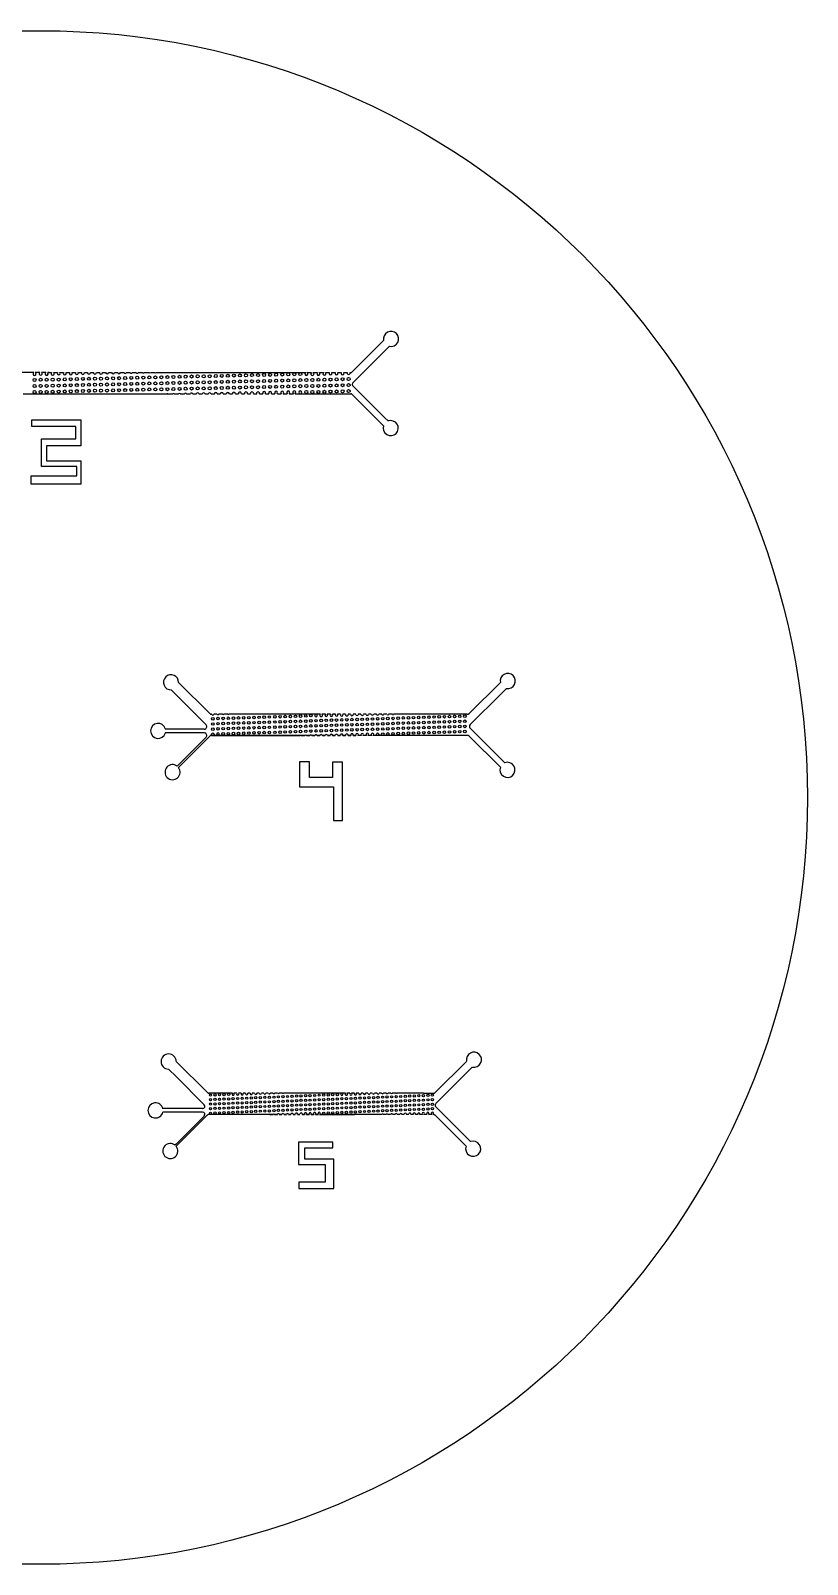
# Model space of a CAD drawing. Header units: millimetres. Extents: x -179 to -77, y -49 to 52.
# Drawn here: x -128.6 to -77.2, y -49.5 to 52.1 of the extents above; entities that cross this region are included whole.
import ezdxf

# ---------------------------------------------------------------- set-up
doc = ezdxf.new("R2010")
doc.units = ezdxf.units.MM
doc.header["$MEASUREMENT"] = 0

msp = doc.modelspace()

# ---------------------------------------------------------------- linework, layer by layer
for p, q in [((-107.37, 29.52), (-105.27, 31.61)), ((-107.33, 28.79), (-105.21, 30.91)), ((-105.21, 30.91), (-104.89, 31.23)), ((-128.43, 29.49), (-137.96, 29.49)), ((-128.04, 29.49), (-128.35, 29.49)), ((-127.65, 29.49), (-127.93, 29.49)), ((-127.43, 29.49), (-127.52, 29.49)), ((-127.52, 29.49), (-127.49, 29.49)), ((-127.43, 29.49), (-127.26, 29.49)), ((-127.11, 29.49), (-126.87, 29.49)), ((-126.71, 29.49), (-126.48, 29.49)), ((-126.3, 29.49), (-126.08, 29.49)), ((-125.9, 29.49), (-125.68, 29.49)), ((-125.49, 29.49), (-125.29, 29.49)), ((-125.09, 29.49), (-124.89, 29.49)), ((-124.69, 29.49), (-124.49, 29.49)), ((-124.29, 29.49), (-124.09, 29.49)), ((-123.89, 29.49), (-123.69, 29.49)), ((-123.49, 29.49), (-123.29, 29.49)), ((-123.09, 29.49), (-122.88, 29.49)), ((-122.69, 29.49), (-122.48, 29.49)), ((-122.3, 29.49), (-122.07, 29.49)), ((-121.9, 29.49), (-121.67, 29.49)), ((-121.51, 29.49), (-121.43, 29.49)), ((-121.43, 29.49), (-121.26, 29.49)), ((-121.11, 29.49), (-120.85, 29.49)), ((-120.72, 29.49), (-120.44, 29.49)), ((-120.34, 29.49), (-120.02, 29.49)), ((-119.95, 29.49), (-110.42, 29.49)), ((-110.35, 29.49), (-110.04, 29.49)), ((-109.93, 29.49), (-109.65, 29.49)), ((-109.52, 29.49), (-109.26, 29.49)), ((-109.11, 29.49), (-108.87, 29.49)), ((-108.71, 29.49), (-108.48, 29.49)), ((-108.3, 29.49), (-108.08, 29.49)), ((-107.9, 29.49), (-107.68, 29.49)), ((-107.49, 29.49), (-107.43, 29.49)), ((-107.33, 28.64), (-105.21, 26.52)), ((-129.14, 28.09), (-127.43, 28.09)), ((-127.43, 28.09), (-121.43, 28.09)), ((-121.43, 28.09), (-119.24, 28.09)), ((-119.14, 28.09), (-118.85, 28.09)), ((-118.73, 28.09), (-118.46, 28.09)), ((-118.32, 28.09), (-118.07, 28.09)), ((-117.91, 28.09), (-117.67, 28.09)), ((-117.5, 28.09), (-117.28, 28.09)), ((-117.1, 28.09), (-116.88, 28.09)), ((-116.69, 28.09), (-116.48, 28.09)), ((-116.29, 28.09), (-116.09, 28.09)), ((-115.89, 28.09), (-115.69, 28.09)), ((-115.49, 28.09), (-115.29, 28.09)), ((-115.09, 28.09), (-114.89, 28.09)), ((-114.69, 28.09), (-114.49, 28.09)), ((-114.29, 28.09), (-114.08, 28.09)), ((-113.89, 28.09), (-113.68, 28.09)), ((-113.49, 28.09), (-113.28, 28.09)), ((-113.1, 28.09), (-112.87, 28.09)), ((-112.7, 28.09), (-112.47, 28.09)), ((-112.31, 28.09), (-112.06, 28.09)), ((-111.92, 28.09), (-111.65, 28.09)), ((-111.53, 28.09), (-111.23, 28.09)), ((-111.14, 28.09), (-107.43, 28.09)), ((-107.37, 28.06), (-105.28, 25.97)), ((-105.21, 26.52), (-104.96, 26.28)), ((-96.56, 9.15), (-96.56, 9.15)), ((-118.86, 7.99), (-119.34, 8.47)), ((-116.79, 6.9), (-118.85, 8.96)), ((-99.61, 6.9), (-97.54, 8.96)), ((-99.54, 6.17), (-97.54, 8.17)), ((-97.54, 8.17), (-97.14, 8.57)), ((-97.14, 8.57), (-97.14, 8.57)), ((-117.03, 6.16), (-118.86, 7.99)), ((-116.65, 6.85), (-116.67, 6.85)), ((-116.31, 6.85), (-116.51, 6.85)), ((-115.95, 6.85), (-116.18, 6.85)), ((-115.6, 6.85), (-115.85, 6.85)), ((-109.77, 6.85), (-115.53, 6.85)), ((-109.46, 6.85), (-109.73, 6.85)), ((-109.13, 6.85), (-109.37, 6.85)), ((-108.8, 6.85), (-109.01, 6.85)), ((-108.47, 6.85), (-108.66, 6.85)), ((-108.13, 6.85), (-108.32, 6.85)), ((-107.8, 6.85), (-107.97, 6.85)), ((-107.46, 6.85), (-107.63, 6.85)), ((-107.12, 6.85), (-107.29, 6.85)), ((-106.78, 6.85), (-106.95, 6.85)), ((-106.43, 6.85), (-106.61, 6.85)), ((-106.09, 6.85), (-106.27, 6.85)), ((-105.74, 6.85), (-105.93, 6.85)), ((-105.4, 6.85), (-105.6, 6.85)), ((-105.05, 6.85), (-105.27, 6.85)), ((-104.69, 6.85), (-104.94, 6.85)), ((-99.73, 6.85), (-104.62, 6.85)), ((-117.15, 5.87), (-119.73, 5.87)), ((-117.15, 5.62), (-119.73, 5.62)), ((-116.79, 5.4), (-118.86, 3.33)), ((-117.03, 5.33), (-118.86, 3.5)), ((-116.67, 5.45), (-111.12, 5.45)), ((-111.12, 5.45), (-116.67, 5.45)), ((-110.81, 5.45), (-111.1, 5.45)), ((-111.1, 5.45), (-110.81, 5.45)), ((-110.73, 5.45), (-110.49, 5.45)), ((-110.49, 5.45), (-110.73, 5.45)), ((-110.38, 5.45), (-110.16, 5.45)), ((-110.16, 5.45), (-110.38, 5.45)), ((-109.83, 5.45), (-110.03, 5.45)), ((-110.03, 5.45), (-109.83, 5.45)), ((-109.49, 5.45), (-109.68, 5.45)), ((-109.68, 5.45), (-109.49, 5.45)), ((-109.15, 5.45), (-109.33, 5.45)), ((-109.33, 5.45), (-109.15, 5.45)), ((-108.82, 5.45), (-108.99, 5.45)), ((-108.99, 5.45), (-108.82, 5.45)), ((-108.48, 5.45), (-108.65, 5.45)), ((-108.65, 5.45), (-108.48, 5.45)), ((-108.14, 5.45), (-108.31, 5.45)), ((-108.31, 5.45), (-108.14, 5.45)), ((-107.79, 5.45), (-107.97, 5.45)), ((-107.97, 5.45), (-107.79, 5.45)), ((-107.45, 5.45), (-107.63, 5.45)), ((-107.63, 5.45), (-107.45, 5.45)), ((-107.11, 5.45), (-107.29, 5.45)), ((-107.29, 5.45), (-107.11, 5.45)), ((-106.76, 5.45), (-106.96, 5.45)), ((-106.41, 5.45), (-106.63, 5.45)), ((-106.05, 5.45), (-106.3, 5.45)), ((-99.93, 5.45), (-105.97, 5.45)), ((-99.73, 5.45), (-99.85, 5.45)), ((-99.61, 5.4), (-97.54, 3.34)), ((-99.54, 5.93), (-97.54, 3.93)), ((-118.86, 3.5), (-118.94, 3.42)), ((-110.18, 3.71), (-110.85, 3.71)), ((-110.85, 3.71), (-110.85, 3.62)), ((-110.85, 3.69), (-110.85, 2.05)), ((-110.18, 2.66), (-110.18, 3.71)), ((-108, 3.69), (-108.65, 3.69)), ((-108.65, 3.69), (-108.65, 2.66)), ((-108, -0.19), (-108, 3.69)), ((-97.54, 3.93), (-97.24, 3.64)), ((-110.85, 2.05), (-108.59, 2.05)), ((-108.65, 2.66), (-110.18, 2.66)), ((-108.59, 2.05), (-108.59, -0.19)), ((-108.59, -0.19), (-108, -0.19)), ((-116.94, -18.21), (-119.01, -16.14)), ((-101.85, -18.21), (-99.78, -16.14)), ((-119.02, -17.15), (-119.52, -16.65)), ((-117.16, -19.02), (-119.02, -17.15)), ((-101.82, -18.94), (-99.8, -16.93)), ((-99.8, -16.93), (-99.4, -16.52)), ((-115.28, -18.25), (-116.84, -18.25)), ((-115.28, -18.25), (-116.84, -18.25)), ((-115, -18.25), (-115.2, -18.25)), ((-115, -18.25), (-115.2, -18.25)), ((-114.71, -18.25), (-114.89, -18.25)), ((-114.71, -18.25), (-114.89, -18.25)), ((-114.41, -18.25), (-114.58, -18.25)), ((-114.41, -18.25), (-114.58, -18.25)), ((-114.12, -18.25), (-114.27, -18.25)), ((-114.12, -18.25), (-114.27, -18.25)), ((-113.82, -18.25), (-113.97, -18.25)), ((-113.82, -18.25), (-113.97, -18.25)), ((-113.52, -18.25), (-113.67, -18.25)), ((-113.52, -18.25), (-113.67, -18.25)), ((-113.21, -18.25), (-113.37, -18.25)), ((-113.21, -18.25), (-113.37, -18.25)), ((-112.91, -18.25), (-113.07, -18.25)), ((-112.91, -18.25), (-113.07, -18.25)), ((-112.6, -18.25), (-112.77, -18.25)), ((-112.6, -18.25), (-112.77, -18.25)), ((-112.29, -18.25), (-112.48, -18.25)), ((-112.29, -18.25), (-112.48, -18.25)), ((-111.97, -18.25), (-112.19, -18.25)), ((-111.97, -18.25), (-112.19, -18.25)), ((-108.06, -18.25), (-111.91, -18.25)), ((-108.06, -18.25), (-111.91, -18.25)), ((-107.79, -18.25), (-108.03, -18.25)), ((-107.79, -18.25), (-108.03, -18.25)), ((-107.5, -18.25), (-107.7, -18.25)), ((-107.5, -18.25), (-107.7, -18.25)), ((-107.21, -18.25), (-107.39, -18.25)), ((-107.21, -18.25), (-107.39, -18.25)), ((-106.91, -18.25), (-107.08, -18.25)), ((-106.91, -18.25), (-107.08, -18.25)), ((-106.62, -18.25), (-106.77, -18.25)), ((-106.62, -18.25), (-106.77, -18.25)), ((-106.32, -18.25), (-106.47, -18.25)), ((-106.32, -18.25), (-106.47, -18.25)), ((-106.02, -18.25), (-106.17, -18.25)), ((-106.02, -18.25), (-106.17, -18.25)), ((-105.71, -18.25), (-105.87, -18.25)), ((-105.71, -18.25), (-105.87, -18.25)), ((-105.41, -18.25), (-105.57, -18.25)), ((-105.41, -18.25), (-105.57, -18.25)), ((-105.1, -18.25), (-105.28, -18.25)), ((-105.1, -18.25), (-105.28, -18.25)), ((-104.79, -18.25), (-104.98, -18.25)), ((-104.79, -18.25), (-104.98, -18.25)), ((-104.46, -18.25), (-104.7, -18.25)), ((-104.46, -18.25), (-104.7, -18.25)), ((-102.64, -18.25), (-104.42, -18.25)), ((-102.64, -18.25), (-101.96, -18.25)), ((-101.85, -18.21), (-101.85, -18.21)), ((-117.26, -19.27), (-119.89, -19.27)), ((-101.82, -19.16), (-99.8, -21.17)), ((-117.26, -19.5), (-119.89, -19.5)), ((-117.16, -19.76), (-119.02, -21.62)), ((-116.94, -19.69), (-119.01, -21.76)), ((-112.88, -19.65), (-116.84, -19.65)), ((-112.81, -19.65), (-112.59, -19.65)), ((-112.59, -19.65), (-112.81, -19.65)), ((-112.3, -19.65), (-112.49, -19.65)), ((-112.49, -19.65), (-112.3, -19.65)), ((-112.18, -19.65), (-112.01, -19.65)), ((-112.01, -19.65), (-112.18, -19.65)), ((-111.87, -19.65), (-111.71, -19.65)), ((-111.71, -19.65), (-111.87, -19.65)), ((-111.57, -19.65), (-111.42, -19.65)), ((-111.42, -19.65), (-111.57, -19.65)), ((-111.27, -19.65), (-111.12, -19.65)), ((-111.12, -19.65), (-111.27, -19.65)), ((-110.97, -19.65), (-110.82, -19.65)), ((-110.82, -19.65), (-110.97, -19.65)), ((-110.67, -19.65), (-110.51, -19.65)), ((-110.51, -19.65), (-110.67, -19.65)), ((-110.37, -19.65), (-110.2, -19.65)), ((-110.2, -19.65), (-110.37, -19.65)), ((-110.08, -19.65), (-109.89, -19.65)), ((-109.89, -19.65), (-110.08, -19.65)), ((-109.79, -19.65), (-109.58, -19.65)), ((-109.58, -19.65), (-109.79, -19.65)), ((-105.38, -19.65), (-109.51, -19.65)), ((-109.51, -19.65), (-107.17, -19.65)), ((-105.1, -19.65), (-105.3, -19.65)), ((-104.81, -19.65), (-104.99, -19.65)), ((-104.51, -19.65), (-104.68, -19.65)), ((-104.22, -19.65), (-104.37, -19.65)), ((-103.92, -19.65), (-104.07, -19.65)), ((-103.62, -19.65), (-103.77, -19.65)), ((-103.31, -19.65), (-103.47, -19.65)), ((-103.01, -19.65), (-103.17, -19.65)), ((-102.7, -19.65), (-102.87, -19.65)), ((-102.7, -19.65), (-102.87, -19.65)), ((-102.39, -19.65), (-102.58, -19.65)), ((-102.07, -19.65), (-102.29, -19.65)), ((-102.01, -19.65), (-101.99, -19.65)), ((-101.88, -19.69), (-99.81, -21.76)), ((-101.88, -19.69), (-101.88, -19.69)), ((-99.8, -21.17), (-99.51, -21.46)), ((-119.02, -21.62), (-119.09, -21.69)), ((-108.63, -21.49), (-110.91, -21.49)), ((-110.91, -21.49), (-110.91, -22.97)), ((-110.49, -22.62), (-110.49, -21.87)), ((-110.49, -21.87), (-108.63, -21.87)), ((-108.63, -21.87), (-108.63, -21.49)), ((-110.91, -22.97), (-109.15, -22.97)), ((-108.57, -22.62), (-110.49, -22.62)), ((-109.15, -22.97), (-109.15, -24.15)), ((-108.57, -24.57), (-108.57, -22.62)), ((-109.15, -24.15), (-110.89, -24.15)), ((-110.89, -24.15), (-110.89, -24.57)), ((-110.89, -24.57), (-108.57, -24.57))]:
    msp.add_line(p, q)
msp.add_lwpolyline([(-128.58, 26.35), (-125.32, 26.35), (-125.32, 24.63), (-127.6, 24.63), (-127.6, 23.65), (-125.33, 23.65), (-125.33, 22.1), (-128.61, 22.1), (-128.61, 22.64), (-125.6, 22.64), (-125.6, 23.26), (-127.94, 23.26), (-127.94, 25.09), (-125.66, 25.09), (-125.66, 25.92), (-128.58, 25.92), (-128.58, 26.35)])
for centre, radius in [((-128.01, 1.34), 50.8), ((-111.59, 29.37), 0.1), ((-111.19, 29.38), 0.1), ((-110.79, 29.39), 0.1), ((-128.39, 29), 0.1), ((-128.39, 28.6), 0.1), ((-127.99, 29.01), 0.1), ((-127.99, 28.61), 0.1), ((-127.59, 29.01), 0.1), ((-127.59, 28.61), 0.1), ((-127.19, 29.02), 0.1), ((-127.19, 28.62), 0.1), ((-126.79, 29.03), 0.1), ((-126.79, 28.63), 0.1), ((-126.39, 29.04), 0.1), ((-126.39, 28.64), 0.1), ((-125.99, 29.05), 0.1), ((-125.99, 28.65), 0.1), ((-125.59, 29.06), 0.1), ((-125.59, 28.66), 0.1), ((-125.19, 29.07), 0.1), ((-125.19, 28.67), 0.1), ((-124.79, 29.08), 0.1), ((-124.79, 28.68), 0.1), ((-124.39, 29.09), 0.1), ((-124.39, 28.69), 0.1), ((-123.99, 29.09), 0.1), ((-123.99, 28.69), 0.1), ((-123.59, 29.1), 0.1), ((-123.59, 28.7), 0.1), ((-123.19, 29.11), 0.1), ((-123.19, 28.71), 0.1), ((-122.79, 29.12), 0.1), ((-122.79, 28.72), 0.1), ((-122.39, 29.13), 0.1), ((-122.39, 28.73), 0.1), ((-121.99, 29.14), 0.1), ((-121.99, 28.74), 0.1), ((-121.59, 29.15), 0.1), ((-121.59, 28.75), 0.1), ((-121.59, 28.75), 0.1), ((-121.19, 29.16), 0.1), ((-121.19, 28.76), 0.1), ((-121.19, 28.36), 0.1), ((-120.79, 29.17), 0.1), ((-120.79, 28.77), 0.1), ((-120.79, 28.37), 0.1), ((-120.39, 29.17), 0.1), ((-120.39, 28.77), 0.1), ((-120.39, 28.37), 0.1), ((-119.99, 29.18), 0.1), ((-119.99, 28.78), 0.1), ((-119.99, 28.38), 0.1), ((-119.59, 29.19), 0.1), ((-119.59, 29.19), 0.1), ((-119.59, 28.79), 0.1), ((-119.59, 28.79), 0.1), ((-119.59, 28.39), 0.1), ((-119.59, 28.39), 0.1), ((-119.19, 29.2), 0.1), ((-119.19, 28.8), 0.1), ((-119.19, 28.4), 0.1), ((-118.79, 29.21), 0.1), ((-118.79, 28.81), 0.1), ((-118.79, 28.41), 0.1), ((-118.39, 29.22), 0.1), ((-118.39, 28.82), 0.1), ((-118.39, 28.42), 0.1), ((-117.99, 29.23), 0.1), ((-117.99, 28.83), 0.1), ((-117.99, 28.43), 0.1), ((-117.59, 29.24), 0.1), ((-117.59, 28.84), 0.1), ((-117.59, 28.44), 0.1), ((-117.19, 29.24), 0.1), ((-117.19, 28.84), 0.1), ((-117.19, 28.44), 0.1), ((-116.79, 29.25), 0.1), ((-116.79, 28.85), 0.1), ((-116.79, 28.45), 0.1), ((-116.39, 29.26), 0.1), ((-116.39, 28.86), 0.1), ((-116.39, 28.46), 0.1), ((-115.99, 29.27), 0.1), ((-115.99, 28.87), 0.1), ((-115.99, 28.47), 0.1), ((-115.59, 29.28), 0.1), ((-115.59, 28.88), 0.1), ((-115.59, 28.48), 0.1), ((-115.19, 29.29), 0.1), ((-115.19, 28.89), 0.1), ((-115.19, 28.49), 0.1), ((-114.79, 29.3), 0.1), ((-114.79, 28.9), 0.1), ((-114.79, 28.5), 0.1), ((-114.39, 29.31), 0.1), ((-114.39, 28.91), 0.1), ((-114.39, 28.51), 0.1), ((-113.99, 29.32), 0.1), ((-113.99, 28.92), 0.1), ((-113.99, 28.52), 0.1), ((-113.59, 29.32), 0.1), ((-113.59, 28.92), 0.1), ((-113.59, 28.52), 0.1), ((-113.19, 29.33), 0.1), ((-113.19, 28.93), 0.1), ((-113.19, 28.53), 0.1), ((-112.79, 29.34), 0.1), ((-112.79, 28.94), 0.1), ((-112.79, 28.54), 0.1), ((-112.39, 29.35), 0.1), ((-112.39, 28.95), 0.1), ((-112.39, 28.55), 0.1), ((-111.99, 29.36), 0.1), ((-111.99, 28.96), 0.1), ((-111.99, 28.56), 0.1), ((-111.59, 28.97), 0.1), ((-111.59, 28.57), 0.1), ((-111.19, 28.98), 0.1), ((-111.19, 28.58), 0.1), ((-110.79, 28.99), 0.1), ((-110.79, 28.59), 0.1), ((-110.39, 29), 0.1), ((-110.39, 28.6), 0.1), ((-109.99, 29), 0.1), ((-109.99, 28.6), 0.1), ((-109.59, 29.01), 0.1), ((-109.59, 28.61), 0.1), ((-109.19, 29.02), 0.1), ((-109.19, 28.62), 0.1), ((-108.79, 29.03), 0.1), ((-108.79, 28.63), 0.1), ((-108.39, 29.04), 0.1), ((-108.39, 28.64), 0.1), ((-107.99, 29.05), 0.1), ((-107.99, 28.65), 0.1), ((-107.59, 29.06), 0.1), ((-107.59, 29.06), 0.1), ((-107.59, 28.66), 0.1), ((-107.59, 28.66), 0.1), ((-128.39, 28.2), 0.1), ((-127.99, 28.21), 0.1), ((-127.59, 28.21), 0.1), ((-127.19, 28.22), 0.1), ((-126.79, 28.23), 0.1), ((-126.39, 28.24), 0.1), ((-125.99, 28.25), 0.1), ((-125.59, 28.26), 0.1), ((-125.19, 28.27), 0.1), ((-124.79, 28.28), 0.1), ((-124.39, 28.29), 0.1), ((-123.99, 28.29), 0.1), ((-123.59, 28.3), 0.1), ((-123.19, 28.31), 0.1), ((-122.79, 28.32), 0.1), ((-122.39, 28.33), 0.1), ((-121.99, 28.34), 0.1), ((-121.59, 28.35), 0.1), ((-110.39, 28.2), 0.1), ((-109.99, 28.2), 0.1), ((-109.59, 28.21), 0.1), ((-109.19, 28.22), 0.1), ((-108.79, 28.23), 0.1), ((-108.39, 28.24), 0.1), ((-107.99, 28.25), 0.1), ((-107.59, 28.26), 0.1), ((-107.59, 28.26), 0.1), ((-116.58, 6.55), 0.085), ((-116.58, 6.21), 0.085), ((-116.24, 6.57), 0.085), ((-116.24, 6.23), 0.085), ((-115.9, 6.58), 0.085), ((-115.9, 6.24), 0.085), ((-115.56, 6.59), 0.085), ((-115.56, 6.25), 0.085), ((-115.22, 6.6), 0.085), ((-115.22, 6.26), 0.085), ((-114.88, 6.61), 0.085), ((-114.88, 6.27), 0.085), ((-114.54, 6.62), 0.085), ((-114.54, 6.28), 0.085), ((-114.2, 6.63), 0.085), ((-114.2, 6.29), 0.085), ((-113.86, 6.64), 0.085), ((-113.86, 6.3), 0.085), ((-113.52, 6.65), 0.085), ((-113.52, 6.31), 0.085), ((-113.18, 6.66), 0.085), ((-113.18, 6.32), 0.085), ((-112.84, 6.67), 0.085), ((-112.84, 6.33), 0.085), ((-112.47, 6.68), 0.085), ((-112.47, 6.34), 0.085), ((-112.13, 6.69), 0.085), ((-112.13, 6.35), 0.085), ((-112.13, 6.01), 0.085), ((-111.79, 6.7), 0.085), ((-111.79, 6.36), 0.085), ((-111.79, 6.02), 0.085), ((-111.45, 6.71), 0.085), ((-111.45, 6.37), 0.085), ((-111.45, 6.03), 0.085), ((-111.11, 6.72), 0.085), ((-111.11, 6.38), 0.085), ((-111.11, 6.04), 0.085), ((-110.77, 6.73), 0.085), ((-110.77, 6.39), 0.085), ((-110.77, 6.05), 0.085), ((-110.43, 6.74), 0.085), ((-110.43, 6.4), 0.085), ((-110.43, 6.06), 0.085), ((-110.09, 6.76), 0.085), ((-110.09, 6.42), 0.085), ((-110.09, 6.08), 0.085), ((-109.75, 6.43), 0.085), ((-109.75, 6.09), 0.085), ((-109.41, 6.44), 0.085), ((-109.41, 6.1), 0.085), ((-109.07, 6.45), 0.085), ((-109.07, 6.11), 0.085), ((-108.73, 6.46), 0.085), ((-108.73, 6.12), 0.085), ((-108.39, 6.47), 0.085), ((-108.39, 6.13), 0.085), ((-108.05, 6.48), 0.085), ((-108.05, 6.14), 0.085), ((-107.71, 6.49), 0.085), ((-107.71, 6.15), 0.085), ((-107.37, 6.5), 0.085), ((-107.37, 6.16), 0.085), ((-107.03, 6.51), 0.085), ((-107.03, 6.17), 0.085), ((-106.69, 6.52), 0.085), ((-106.69, 6.18), 0.085), ((-106.35, 6.53), 0.085), ((-106.35, 6.19), 0.085), ((-106.01, 6.54), 0.085), ((-106.01, 6.2), 0.085), ((-105.67, 6.55), 0.085), ((-105.67, 6.21), 0.085), ((-105.33, 6.56), 0.085), ((-105.33, 6.22), 0.085), ((-104.99, 6.57), 0.085), ((-104.99, 6.23), 0.085), ((-104.65, 6.58), 0.085), ((-104.65, 6.24), 0.085), ((-104.31, 6.6), 0.085), ((-104.31, 6.26), 0.085), ((-103.97, 6.61), 0.085), ((-103.97, 6.27), 0.085), ((-103.63, 6.62), 0.085), ((-103.63, 6.28), 0.085), ((-103.29, 6.63), 0.085), ((-103.29, 6.29), 0.085), ((-102.95, 6.64), 0.085), ((-102.95, 6.3), 0.085), ((-102.61, 6.65), 0.085), ((-102.61, 6.31), 0.085), ((-102.27, 6.66), 0.085), ((-102.27, 6.32), 0.085), ((-101.93, 6.67), 0.085), ((-101.93, 6.33), 0.085), ((-101.59, 6.68), 0.085), ((-101.59, 6.34), 0.085), ((-101.25, 6.69), 0.085), ((-101.25, 6.35), 0.085), ((-100.91, 6.7), 0.085), ((-100.91, 6.36), 0.085), ((-100.91, 6.02), 0.085), ((-100.57, 6.71), 0.085), ((-100.57, 6.37), 0.085), ((-100.57, 6.03), 0.085), ((-100.23, 6.72), 0.085), ((-100.23, 6.38), 0.085), ((-100.23, 6.04), 0.085), ((-99.89, 6.73), 0.085), ((-99.89, 6.39), 0.085), ((-99.89, 6.05), 0.085), ((-116.58, 5.87), 0.085), ((-116.58, 5.53), 0.085), ((-116.24, 5.89), 0.085), ((-116.24, 5.55), 0.085), ((-115.9, 5.9), 0.085), ((-115.9, 5.56), 0.085), ((-115.56, 5.91), 0.085), ((-115.56, 5.57), 0.085), ((-115.22, 5.92), 0.085), ((-115.22, 5.58), 0.085), ((-114.88, 5.93), 0.085), ((-114.88, 5.59), 0.085), ((-114.54, 5.94), 0.085), ((-114.54, 5.6), 0.085), ((-114.2, 5.95), 0.085), ((-114.2, 5.61), 0.085), ((-113.86, 5.96), 0.085), ((-113.86, 5.62), 0.085), ((-113.52, 5.97), 0.085), ((-113.52, 5.63), 0.085), ((-113.18, 5.98), 0.085), ((-113.18, 5.64), 0.085), ((-112.84, 5.99), 0.085), ((-112.84, 5.65), 0.085), ((-112.47, 6), 0.085), ((-112.47, 5.66), 0.085), ((-112.13, 5.67), 0.085), ((-111.79, 5.68), 0.085), ((-111.45, 5.69), 0.085), ((-111.11, 5.7), 0.085), ((-110.77, 5.71), 0.085), ((-110.43, 5.72), 0.085), ((-110.09, 5.74), 0.085), ((-109.75, 5.75), 0.085), ((-109.41, 5.76), 0.085), ((-109.07, 5.77), 0.085), ((-108.73, 5.78), 0.085), ((-108.39, 5.79), 0.085), ((-108.05, 5.8), 0.085), ((-107.71, 5.81), 0.085), ((-107.37, 5.82), 0.085), ((-107.03, 5.83), 0.085), ((-106.69, 5.84), 0.085), ((-106.35, 5.85), 0.085), ((-106.01, 5.86), 0.085), ((-105.67, 5.87), 0.085), ((-105.67, 5.53), 0.085), ((-105.33, 5.88), 0.085), ((-105.33, 5.54), 0.085), ((-104.99, 5.89), 0.085), ((-104.99, 5.55), 0.085), ((-104.65, 5.9), 0.085), ((-104.65, 5.56), 0.085), ((-104.31, 5.92), 0.085), ((-104.31, 5.58), 0.085), ((-103.97, 5.93), 0.085), ((-103.97, 5.59), 0.085), ((-103.63, 5.94), 0.085), ((-103.63, 5.6), 0.085), ((-103.29, 5.95), 0.085), ((-103.29, 5.61), 0.085), ((-102.95, 5.96), 0.085), ((-102.95, 5.62), 0.085), ((-102.61, 5.97), 0.085), ((-102.61, 5.63), 0.085), ((-102.27, 5.98), 0.085), ((-102.27, 5.64), 0.085), ((-101.93, 5.99), 0.085), ((-101.93, 5.65), 0.085), ((-101.59, 6), 0.085), ((-101.59, 5.66), 0.085), ((-101.25, 6.01), 0.085), ((-101.25, 5.67), 0.085), ((-100.91, 5.68), 0.085), ((-100.57, 5.69), 0.085), ((-100.23, 5.7), 0.085), ((-99.89, 5.71), 0.085), ((-116.44, -18.36), 0.075), ((-116.14, -18.35), 0.075), ((-115.84, -18.34), 0.075), ((-115.54, -18.33), 0.075), ((-108.94, -18.36), 0.075), ((-108.64, -18.35), 0.075), ((-108.34, -18.34), 0.075), ((-116.74, -18.37), 0.075), ((-116.74, -18.67), 0.075), ((-116.74, -18.97), 0.075), ((-116.74, -19.27), 0.075), ((-116.44, -18.66), 0.075), ((-116.44, -18.96), 0.075), ((-116.44, -19.26), 0.075), ((-116.14, -18.65), 0.075), ((-116.14, -18.95), 0.075), ((-116.14, -19.25), 0.075), ((-115.84, -18.64), 0.075), ((-115.84, -18.94), 0.075), ((-115.84, -19.24), 0.075), ((-115.54, -18.63), 0.075), ((-115.54, -18.93), 0.075), ((-115.54, -19.23), 0.075), ((-115.24, -18.61), 0.075), ((-115.24, -18.91), 0.075), ((-115.24, -19.21), 0.075), ((-114.94, -18.6), 0.075), ((-114.94, -18.9), 0.075), ((-114.94, -19.2), 0.075), ((-114.64, -18.59), 0.075), ((-114.64, -18.89), 0.075), ((-114.64, -19.19), 0.075), ((-114.34, -18.58), 0.075), ((-114.34, -18.88), 0.075), ((-114.34, -19.18), 0.075), ((-114.04, -18.57), 0.075), ((-114.04, -18.87), 0.075), ((-114.04, -19.17), 0.075), ((-113.74, -18.55), 0.075), ((-113.74, -18.85), 0.075), ((-113.74, -19.15), 0.075), ((-113.44, -18.54), 0.075), ((-113.44, -18.84), 0.075), ((-113.44, -19.14), 0.075), ((-113.14, -18.53), 0.075), ((-113.14, -18.83), 0.075), ((-113.14, -19.13), 0.075), ((-112.84, -18.52), 0.075), ((-112.84, -18.82), 0.075), ((-112.84, -19.12), 0.075), ((-112.54, -18.51), 0.075), ((-112.54, -18.81), 0.075), ((-112.54, -19.11), 0.075), ((-112.24, -18.49), 0.075), ((-112.24, -18.79), 0.075), ((-112.24, -19.09), 0.075), ((-111.94, -18.48), 0.075), ((-111.94, -18.78), 0.075), ((-111.94, -19.08), 0.075), ((-111.64, -18.47), 0.075), ((-111.64, -18.77), 0.075), ((-111.64, -19.07), 0.075), ((-111.64, -19.37), 0.075), ((-111.34, -18.46), 0.075), ((-111.34, -18.76), 0.075), ((-111.34, -19.06), 0.075), ((-111.34, -19.36), 0.075), ((-111.04, -18.44), 0.075), ((-111.04, -18.74), 0.075), ((-111.04, -19.04), 0.075), ((-111.04, -19.34), 0.075), ((-110.74, -18.43), 0.075), ((-110.74, -18.73), 0.075), ((-110.74, -19.03), 0.075), ((-110.74, -19.33), 0.075), ((-110.44, -18.42), 0.075), ((-110.44, -18.72), 0.075), ((-110.44, -19.02), 0.075), ((-110.44, -19.32), 0.075), ((-110.14, -18.41), 0.075), ((-110.14, -18.71), 0.075), ((-110.14, -19.01), 0.075), ((-110.14, -19.31), 0.075), ((-109.84, -18.4), 0.075), ((-109.84, -18.7), 0.075), ((-109.84, -19), 0.075), ((-109.84, -19.3), 0.075), ((-109.54, -18.38), 0.075), ((-109.54, -18.68), 0.075), ((-109.54, -18.98), 0.075), ((-109.54, -19.28), 0.075), ((-109.24, -18.37), 0.075), ((-109.24, -18.67), 0.075), ((-109.24, -18.97), 0.075), ((-109.24, -19.27), 0.075), ((-108.94, -18.66), 0.075), ((-108.94, -18.96), 0.075), ((-108.94, -19.26), 0.075), ((-108.64, -18.65), 0.075), ((-108.64, -18.95), 0.075), ((-108.64, -19.25), 0.075), ((-108.34, -18.64), 0.075), ((-108.34, -18.94), 0.075), ((-108.34, -19.24), 0.075), ((-108.04, -18.62), 0.075), ((-108.04, -18.92), 0.075), ((-108.04, -19.22), 0.075), ((-107.74, -18.61), 0.075), ((-107.74, -18.91), 0.075), ((-107.74, -19.21), 0.075), ((-107.44, -18.6), 0.075), ((-107.44, -18.9), 0.075), ((-107.44, -19.2), 0.075), ((-107.14, -18.59), 0.075), ((-107.14, -18.89), 0.075), ((-107.14, -19.19), 0.075), ((-106.84, -18.57), 0.075), ((-106.84, -18.87), 0.075), ((-106.84, -19.17), 0.075), ((-106.54, -18.56), 0.075), ((-106.54, -18.86), 0.075), ((-106.54, -19.16), 0.075), ((-106.24, -18.55), 0.075), ((-106.24, -18.85), 0.075), ((-106.24, -19.15), 0.075), ((-105.94, -18.54), 0.075), ((-105.94, -18.84), 0.075), ((-105.94, -19.14), 0.075), ((-105.64, -18.53), 0.075), ((-105.64, -18.83), 0.075), ((-105.64, -19.13), 0.075), ((-105.34, -18.51), 0.075), ((-105.34, -18.81), 0.075), ((-105.34, -19.11), 0.075), ((-105.04, -18.5), 0.075), ((-105.04, -18.8), 0.075), ((-105.04, -19.1), 0.075), ((-104.74, -18.49), 0.075), ((-104.74, -18.79), 0.075), ((-104.74, -19.09), 0.075), ((-104.44, -18.48), 0.075), ((-104.44, -18.78), 0.075), ((-104.44, -19.08), 0.075), ((-104.44, -19.38), 0.075), ((-104.14, -18.47), 0.075), ((-104.14, -18.77), 0.075), ((-104.14, -19.07), 0.075), ((-104.14, -19.37), 0.075), ((-103.84, -18.45), 0.075), ((-103.84, -18.75), 0.075), ((-103.84, -19.05), 0.075), ((-103.84, -19.35), 0.075), ((-103.54, -18.44), 0.075), ((-103.54, -18.74), 0.075), ((-103.54, -19.04), 0.075), ((-103.54, -19.34), 0.075), ((-103.24, -18.43), 0.075), ((-103.24, -18.73), 0.075), ((-103.24, -19.03), 0.075), ((-103.24, -19.33), 0.075), ((-102.94, -18.42), 0.075), ((-102.94, -18.72), 0.075), ((-102.94, -19.02), 0.075), ((-102.94, -19.32), 0.075), ((-102.64, -18.41), 0.075), ((-102.64, -18.71), 0.075), ((-102.64, -19.01), 0.075), ((-102.64, -19.31), 0.075), ((-102.34, -18.39), 0.075), ((-102.34, -18.69), 0.075), ((-102.34, -18.99), 0.075), ((-102.34, -19.29), 0.075), ((-102.04, -18.38), 0.075), ((-102.04, -18.68), 0.075), ((-102.04, -18.98), 0.075), ((-102.04, -19.28), 0.075), ((-116.74, -19.57), 0.075), ((-116.44, -19.56), 0.075), ((-116.14, -19.55), 0.075), ((-115.84, -19.54), 0.075), ((-115.54, -19.53), 0.075), ((-115.24, -19.51), 0.075), ((-114.94, -19.5), 0.075), ((-114.64, -19.49), 0.075), ((-114.34, -19.48), 0.075), ((-114.04, -19.47), 0.075), ((-113.74, -19.45), 0.075), ((-113.44, -19.44), 0.075), ((-113.14, -19.43), 0.075), ((-112.84, -19.42), 0.075), ((-112.54, -19.41), 0.075), ((-112.24, -19.39), 0.075), ((-111.94, -19.38), 0.075), ((-109.24, -19.57), 0.075), ((-108.94, -19.56), 0.075), ((-108.64, -19.55), 0.075), ((-108.34, -19.54), 0.075), ((-108.04, -19.52), 0.075), ((-107.74, -19.51), 0.075), ((-107.44, -19.5), 0.075), ((-107.14, -19.49), 0.075), ((-106.84, -19.47), 0.075), ((-106.54, -19.46), 0.075), ((-106.24, -19.45), 0.075), ((-105.94, -19.44), 0.075), ((-105.64, -19.43), 0.075), ((-105.34, -19.41), 0.075), ((-105.04, -19.4), 0.075), ((-104.74, -19.39), 0.075)]:
    msp.add_circle(centre, radius)
for centre, radius, start, end in [((-104.78, 31.72), 0.5, 258.1936, 191.8064), ((-128.39, 29.4), 0.1, 113.1031, 66.8969), ((-127.99, 29.41), 0.1, 123.7881, 56.2119), ((-127.59, 29.41), 0.1, 132.0637, 47.9363), ((-127.59, 29.41), 0.1, 132.0637, 47.9363), ((-127.19, 29.42), 0.1, 139.1788, 40.8212), ((-126.79, 29.43), 0.1, 145.5977, 34.4023), ((-126.39, 29.44), 0.1, 151.556, 28.444), ((-125.99, 29.45), 0.1, 157.1948, 22.8052), ((-125.59, 29.46), 0.1, 162.6085, 17.3915), ((-125.19, 29.47), 0.1, 167.8659, 12.1341), ((-124.79, 29.48), 0.1, 173.0213, 6.9787), ((-124.39, 29.49), 0.1, 178.1204, 1.8796), ((-123.99, 29.49), 0.1, 183.2045, 356.7955), ((-123.59, 29.5), 0.1, 188.3141, 351.6859), ((-123.19, 29.51), 0.1, 193.4914, 346.5086), ((-122.79, 29.52), 0.1, 198.7839, 341.2161), ((-122.39, 29.53), 0.1, 204.2488, 335.7512), ((-121.99, 29.54), 0.1, 209.9603, 330.0397), ((-121.59, 29.55), 0.1, 216.0223, 323.9777), ((-121.59, 29.55), 0.1, 216.0223, 323.9777), ((-121.19, 29.56), 0.1, 222.4619, 317.5381), ((-120.79, 29.57), 0.1, 229.8004, 310.1996), ((-120.39, 29.57), 0.1, 238.4846, 301.5154), ((-119.99, 29.58), 0.1, 250.2541, 289.7459), ((-110.39, 29.4), 0.1, 111.5652, 68.4348), ((-109.99, 29.4), 0.1, 122.7223, 57.2777), ((-109.59, 29.41), 0.1, 131.1839, 48.8161), ((-109.19, 29.42), 0.1, 138.402, 41.598), ((-108.79, 29.43), 0.1, 144.8864, 35.1136), ((-108.39, 29.44), 0.1, 150.8892, 29.1108), ((-107.99, 29.45), 0.1, 156.5593, 23.4407), ((-107.59, 29.46), 0.1, 161.995, 18.005), ((-107.59, 29.46), 0.1, 161.995, 18.005), ((-107.44, 29.59), 0.1, 270, 315), ((-107.26, 28.71), 0.1, 135, 225), ((-119.59, 27.99), 0.1, 75.9537, 104.0463), ((-119.59, 27.99), 0.1, 75.9537, 104.0463), ((-119.19, 28), 0.1, 61.8117, 118.1883), ((-118.79, 28.01), 0.1, 52.4386, 127.5614), ((-118.39, 28.02), 0.1, 44.7488, 135.2512), ((-117.99, 28.03), 0.1, 37.9737, 142.0263), ((-117.59, 28.04), 0.1, 31.776, 148.224), ((-117.19, 28.04), 0.1, 25.97, 154.03), ((-116.79, 28.05), 0.1, 20.4384, 159.5616), ((-116.39, 28.06), 0.1, 15.0997, 164.9003), ((-115.99, 28.07), 0.1, 9.8925, 170.1075), ((-115.59, 28.08), 0.1, 4.7668, 175.2332), ((-115.19, 28.09), 0.1, 359.6791, 180.3209), ((-114.79, 28.1), 0.1, 354.589, 185.411), ((-114.39, 28.11), 0.1, 349.4554, 190.5446), ((-113.99, 28.12), 0.1, 344.2345, 195.7655), ((-113.59, 28.12), 0.1, 338.8752, 201.1248), ((-113.19, 28.13), 0.1, 333.314, 206.686), ((-112.79, 28.14), 0.1, 327.466, 212.534), ((-112.39, 28.15), 0.1, 321.2076, 218.7924), ((-111.99, 28.16), 0.1, 314.3404, 225.6596), ((-111.59, 28.17), 0.1, 306.4958, 233.5042), ((-111.19, 28.18), 0.1, 296.7982, 243.2018), ((-110.79, 28.19), 0.1, 281.0978, 258.9022), ((-107.44, 27.99), 0.1, 45, 90), ((-104.8, 25.81), 0.5, 161.2622, 108.7378), ((-119.35, 8.97), 0.5, 358.5849, 271.4151), ((-97.05, 9.06), 0.5, 260.044, 191.627), ((-120.21, 5.75), 0.5, 14.7736, 345.2264), ((-117.15, 6.04), 0.17, 270, 45), ((-116.67, 7.02), 0.17, 225, 270), ((-116.58, 6.89), 0.085, 213.1218, 326.8782), ((-116.24, 6.91), 0.085, 222.1358, 317.8642), ((-115.9, 6.92), 0.085, 232.6894, 307.3106), ((-115.56, 6.93), 0.085, 246.9015, 293.0985), ((-109.75, 6.77), 0.085, 105.3843, 74.6157), ((-109.41, 6.78), 0.085, 122.8918, 57.1082), ((-109.07, 6.79), 0.085, 134.3382, 45.6618), ((-108.73, 6.8), 0.085, 143.7893, 36.2107), ((-108.39, 6.81), 0.085, 152.2065, 27.7935), ((-108.05, 6.82), 0.085, 160.0125, 19.9875), ((-107.71, 6.83), 0.085, 167.4469, 12.5531), ((-107.37, 6.84), 0.085, 174.671, 5.329), ((-107.03, 6.85), 0.085, 181.8106, 358.1894), ((-106.69, 6.86), 0.085, 188.9787, 351.0213), ((-106.35, 6.87), 0.085, 196.2923, 343.7077), ((-106.01, 6.88), 0.085, 203.8916, 336.1084), ((-105.67, 6.89), 0.085, 211.9703, 328.0297), ((-105.33, 6.9), 0.085, 220.84, 319.16), ((-104.99, 6.91), 0.085, 231.1161, 308.8839), ((-104.65, 6.92), 0.085, 244.5407, 295.4593), ((-99.73, 7.02), 0.17, 270, 315), ((-99.42, 6.05), 0.17, 135, 225), ((-117.15, 5.45), 0.17, 315, 90), ((-116.67, 5.28), 0.17, 90, 135), ((-111.11, 5.36), 0.085, 82.5077, 97.4923), ((-110.77, 5.37), 0.085, 60.1109, 119.8891), ((-110.43, 5.38), 0.085, 47.9466, 132.0534), ((-110.09, 5.4), 0.085, 38.1739, 141.8261), ((-109.75, 5.41), 0.085, 29.5762, 150.4238), ((-109.41, 5.42), 0.085, 21.6607, 158.3393), ((-109.07, 5.43), 0.085, 14.1605, 165.8395), ((-108.73, 5.44), 0.085, 6.9018, 173.0982), ((-108.39, 5.45), 0.085, 359.7535, 180.2465), ((-108.05, 5.46), 0.085, 352.6013, 187.3987), ((-107.71, 5.47), 0.085, 345.3305, 194.6695), ((-107.37, 5.48), 0.085, 337.8078, 202.1922), ((-107.03, 5.49), 0.085, 329.8554, 210.1446), ((-106.69, 5.5), 0.085, 321.1962, 218.8038), ((-106.35, 5.51), 0.085, 311.312, 228.688), ((-106.01, 5.52), 0.085, 298.8843, 241.1157), ((-99.89, 5.37), 0.085, 62.1205, 117.8795), ((-99.73, 5.28), 0.17, 45, 90), ((-119.25, 3.02), 0.5, 51.9041, 38.0959), ((-97.07, 3.17), 0.5, 160.322, 109.678), ((-119.51, -16.15), 0.5, 1.4509, 268.5491), ((-99.29, -16.03), 0.5, 258.0054, 191.9946), ((-116.84, -18.1), 0.15, 225, 270), ((-115.24, -18.31), 0.075, 120.8328, 59.1672), ((-114.94, -18.3), 0.075, 135.8079, 44.1921), ((-114.64, -18.29), 0.075, 147.6244, 32.3756), ((-114.34, -18.28), 0.075, 158.0457, 21.9543), ((-114.04, -18.27), 0.075, 167.7448, 12.2552), ((-113.74, -18.25), 0.075, 177.0958, 2.9042), ((-113.44, -18.24), 0.075, 186.3691, 353.6309), ((-113.14, -18.23), 0.075, 195.8151, 344.1849), ((-112.84, -18.22), 0.075, 205.7302, 334.2698), ((-112.54, -18.21), 0.075, 216.5649, 323.4351), ((-112.24, -18.19), 0.075, 229.2297, 310.7703), ((-111.94, -18.18), 0.075, 246.7706, 293.2294), ((-108.04, -18.32), 0.075, 101.4013, 78.5987), ((-107.74, -18.31), 0.075, 125.0485, 54.9515), ((-107.44, -18.3), 0.075, 138.9235, 41.0765), ((-107.14, -18.29), 0.075, 150.2995, 29.7005), ((-106.84, -18.27), 0.075, 160.4964, 19.5036), ((-106.54, -18.26), 0.075, 170.0804, 9.9196), ((-106.24, -18.25), 0.075, 179.3888, 0.6112), ((-105.94, -18.24), 0.075, 188.681, 351.319), ((-105.64, -18.23), 0.075, 198.212, 341.788), ((-105.34, -18.21), 0.075, 208.3029, 331.6971), ((-105.04, -18.2), 0.075, 219.4744, 320.5256), ((-104.74, -18.19), 0.075, 232.8762, 307.1238), ((-104.44, -18.18), 0.075, 253.5229, 286.4771), ((-101.96, -18.1), 0.15, 270, 315), ((-120.38, -19.39), 0.5, 13.0029, 346.9971), ((-117.26, -19.12), 0.15, 270, 45), ((-101.71, -19.05), 0.15, 135, 225), ((-117.26, -19.65), 0.15, 315, 90), ((-116.84, -19.8), 0.15, 90, 135), ((-112.84, -19.72), 0.075, 64.0531, 115.9469), ((-112.54, -19.71), 0.075, 47.5274, 132.4726), ((-112.24, -19.69), 0.075, 35.1697, 144.8303), ((-111.94, -19.68), 0.075, 24.4815, 155.5185), ((-111.64, -19.67), 0.075, 14.6433, 165.3567), ((-111.34, -19.66), 0.075, 5.2326, 174.7674), ((-111.04, -19.64), 0.075, 355.963, 184.037), ((-110.74, -19.63), 0.075, 346.5852, 193.4148), ((-110.44, -19.62), 0.075, 336.8213, 203.1787), ((-110.14, -19.61), 0.075, 326.2755, 213.7245), ((-109.84, -19.6), 0.075, 314.2091, 225.7909), ((-109.54, -19.58), 0.075, 298.55, 241.45), ((-105.34, -19.71), 0.075, 59.2269, 120.7731), ((-105.04, -19.7), 0.075, 44.2348, 135.7652), ((-104.74, -19.69), 0.075, 32.4118, 147.5882), ((-104.44, -19.68), 0.075, 21.9872, 158.0128), ((-104.14, -19.67), 0.075, 12.2865, 167.7135), ((-103.84, -19.65), 0.075, 2.9348, 177.0652), ((-103.54, -19.64), 0.075, 353.6616, 186.3384), ((-103.24, -19.63), 0.075, 344.2167, 195.7833), ((-102.94, -19.62), 0.075, 334.3038, 205.6962), ((-102.64, -19.61), 0.075, 323.4731, 216.5269), ((-102.34, -19.59), 0.075, 310.8171, 229.1829), ((-102.04, -19.58), 0.075, 293.3067, 246.6933), ((-101.99, -19.8), 0.15, 45, 90), ((-119.4, -22.08), 0.5, 51.0886, 38.9114), ((-99.34, -21.93), 0.5, 160.1041, 109.8959)]:
    msp.add_arc(centre, radius, start, end)

doc.saveas('drawing.dxf')
